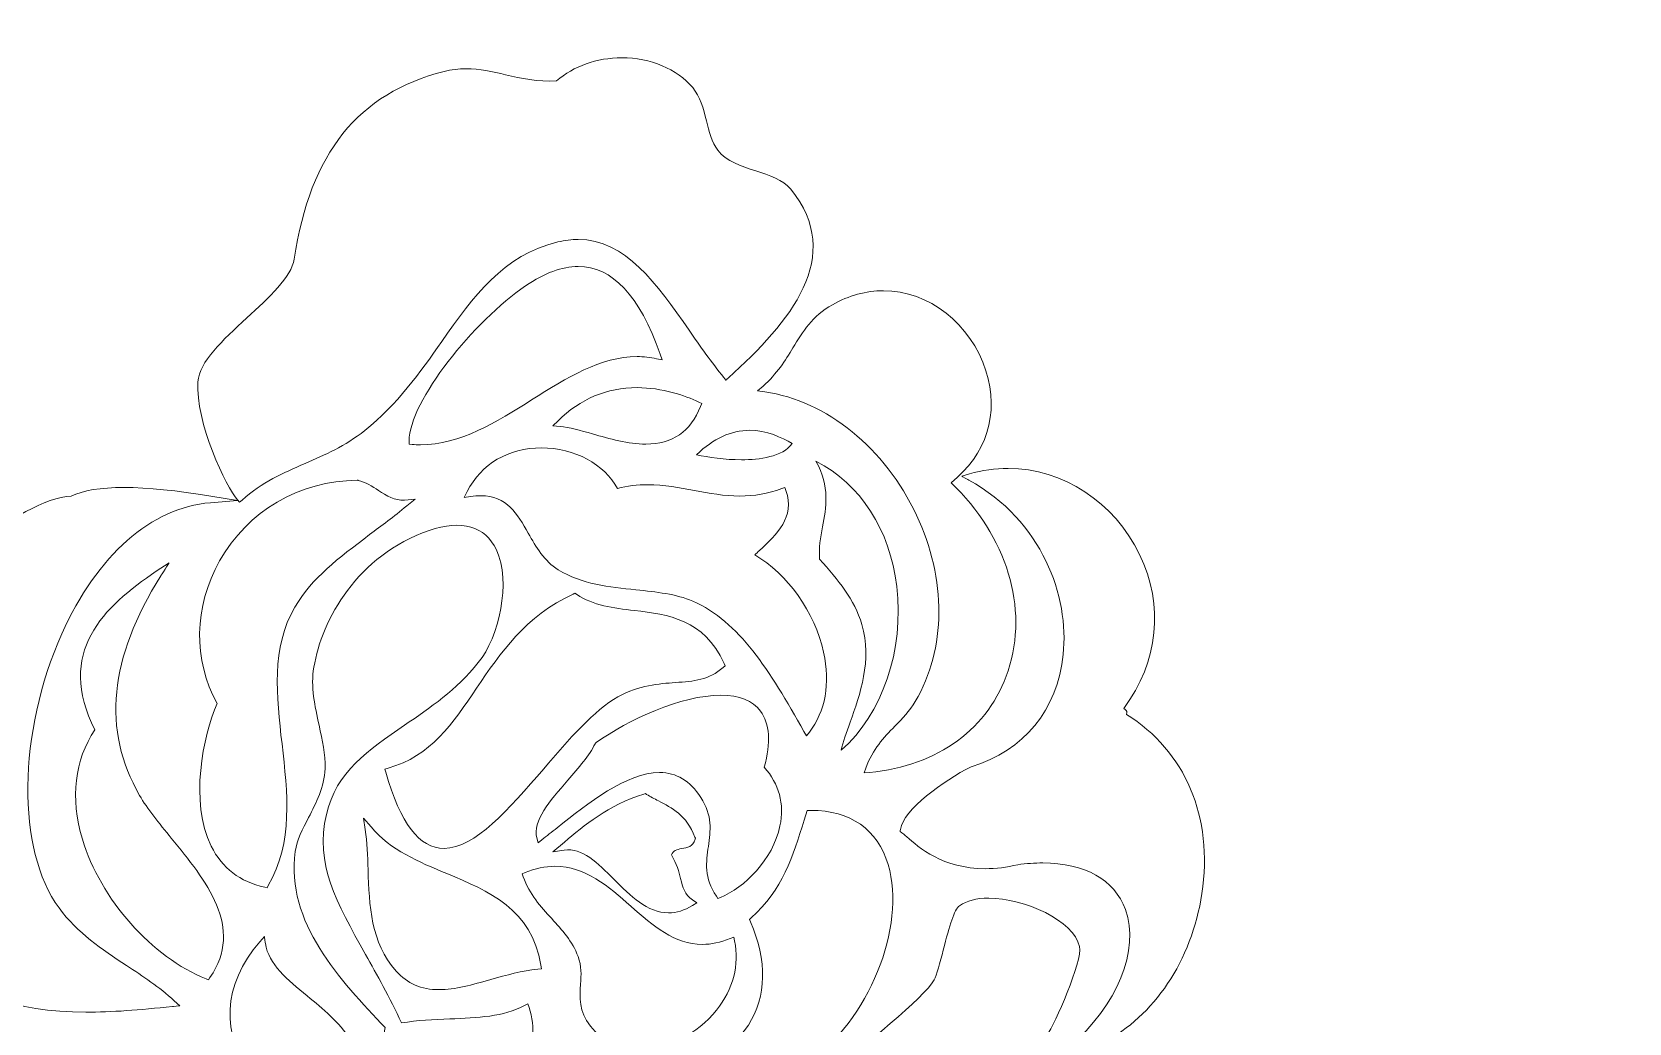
# Model space of a CAD drawing. Header units: millimetres. Extents: x -187 to 113, y -78 to 72.
# Drawn here: x -137.78 to -127.83, y -21.38 to -15.21 of the extents above; entities that cross this region are included whole.
import ezdxf

# ---------------------------------------------------------------- set-up
doc = ezdxf.new("R2010")
doc.units = ezdxf.units.MM
doc.header["$MEASUREMENT"] = 0
doc.layers.add('layer 1', color=7, linetype='Continuous')

msp = doc.modelspace()

# ---------------------------------------------------------------- linework, layer by layer
at = {"layer": 'layer 1', "color": 1, "lineweight": 35}
msp.add_open_spline([(38.43276, 72.15664), (38.43276, 72.15664), (-111.56738, 72.15664), (-111.56738, 72.15664), (-111.56738, 72.15664), (-152.98848, 72.15664), (-186.56732, 38.5779), (-186.56732, -2.84336), (-186.56732, -2.84336), (-186.56732, -44.26448), (-152.98848, -77.84336), (-111.56738, -77.84336), (-111.56738, -77.84336), (-111.56738, -77.84336), (38.43276, -77.84336), (38.43276, -77.84336), (38.43276, -77.84336), (79.85412, -77.84336), (113.43268, -44.26448), (113.43268, -2.84336), (113.43268, -2.84336), (113.43268, 38.5779), (79.85412, 72.15664), (38.43276, 72.15664)], degree=3, knots=[0, 0, 0, 0, 0.1428571, 0.1428571, 0.1428571, 0.1428572, 0.2857143, 0.2857143, 0.2857143, 0.2857143, 0.4285714, 0.4285714, 0.4285714, 0.4285714, 0.5714286, 0.5714286, 0.5714286, 0.5714286, 0.7142857, 0.7142857, 0.7142857, 0.7142857, 1, 1, 1, 1], dxfattribs=at)
msp.add_open_spline([(-181.35212, -6.19668), (-179.73306, -38.98574), (-153.05034, -66.0035), (-117.87722, -72.55)], degree=3, dxfattribs=at)
at = {"layer": 'layer 1', "color": 1, "lineweight": 9}
for points, knots in [([(-136.4832, -18.13562), (-136.4832, -18.13562), (-136.46802, -18.122), (-136.46802, -18.122), (-136.46802, -18.122), (-136.34258, -18.00964), (-136.21284, -17.9536), (-136.07546, -17.89426), (-136.07546, -17.89426), (-135.95306, -17.8414), (-135.82648, -17.78672), (-135.70386, -17.68896), (-135.70386, -17.68896), (-135.50056, -17.52674), (-135.36006, -17.32766), (-135.22422, -17.13512), (-135.22422, -17.13512), (-135.02826, -16.85738), (-134.84318, -16.59508), (-134.50082, -16.51506), (-134.50082, -16.51506), (-134.4575, -16.50496), (-134.41502, -16.49984), (-134.37452, -16.49984), (-134.37452, -16.49984), (-134.07948, -16.49984), (-133.8875, -16.7744), (-133.6842, -17.06506), (-133.6842, -17.06506), (-133.61588, -17.16274), (-133.54526, -17.26376), (-133.46826, -17.35854), (-133.46826, -17.35854), (-133.46826, -17.35854), (-133.45466, -17.37522), (-133.45466, -17.37522), (-133.45466, -17.37522), (-133.45466, -17.37522), (-133.43874, -17.36082), (-133.43874, -17.36082), (-133.43874, -17.36082), (-133.05592, -17.01466), (-132.71042, -16.60454), (-133.05092, -16.18734), (-133.05092, -16.18734), (-133.10028, -16.12688), (-133.18248, -16.10044), (-133.26956, -16.0724), (-133.26956, -16.0724), (-133.35966, -16.04336), (-133.45286, -16.01338), (-133.50586, -15.94348), (-133.50586, -15.94348), (-133.54234, -15.89532), (-133.55978, -15.8268), (-133.5766, -15.76056), (-133.5766, -15.76056), (-133.59548, -15.6862), (-133.61502, -15.60936), (-133.6618, -15.55416), (-133.6618, -15.55416), (-133.7599, -15.43814), (-133.9252, -15.36892), (-134.10392, -15.36892), (-134.10392, -15.36892), (-134.25976, -15.36892), (-134.40362, -15.4201), (-134.50984, -15.51316), (-134.50984, -15.51316), (-134.62756, -15.51972), (-134.72884, -15.49652), (-134.8265, -15.47414), (-134.8265, -15.47414), (-134.9095, -15.45508), (-134.98796, -15.43706), (-135.07312, -15.43706), (-135.07312, -15.43706), (-135.11988, -15.43706), (-135.16422, -15.44256), (-135.20866, -15.4538), (-135.20866, -15.4538), (-135.74572, -15.58934), (-136.04268, -15.96046), (-136.1432, -16.6217), (-136.1432, -16.6217), (-136.16008, -16.73222), (-136.3012, -16.86222), (-136.4377, -16.98794), (-136.4377, -16.98794), (-136.58978, -17.12798), (-136.73342, -17.26026), (-136.74254, -17.38634), (-136.74254, -17.38634), (-136.76052, -17.6344), (-136.56358, -18.04544), (-136.49678, -18.12038), (-136.49678, -18.12038), (-136.49678, -18.12038), (-136.4832, -18.13562), (-136.4832, -18.13562)], [0, 0, 0, 0, 0.0384615, 0.0384615, 0.0384615, 0.0384615, 0.0769231, 0.0769231, 0.0769231, 0.0769231, 0.1153846, 0.1153846, 0.1153846, 0.1153846, 0.1538462, 0.1538462, 0.1538462, 0.1538462, 0.1923077, 0.1923077, 0.1923077, 0.1923077, 0.2307692, 0.2307692, 0.2307692, 0.2307692, 0.2692308, 0.2692308, 0.2692308, 0.2692308, 0.3076923, 0.3076923, 0.3076923, 0.3076923, 0.3461538, 0.3461538, 0.3461538, 0.3461539, 0.3846154, 0.3846154, 0.3846154, 0.3846154, 0.4230769, 0.4230769, 0.4230769, 0.4230769, 0.4615385, 0.4615385, 0.4615385, 0.4615385, 0.5, 0.5, 0.5, 0.5, 0.5384615, 0.5384615, 0.5384615, 0.5384615, 0.5769231, 0.5769231, 0.5769231, 0.5769231, 0.6153846, 0.6153846, 0.6153846, 0.6153846, 0.6538462, 0.6538462, 0.6538462, 0.6538462, 0.6923077, 0.6923077, 0.6923077, 0.6923077, 0.7307692, 0.7307692, 0.7307692, 0.7307692, 0.7692308, 0.7692308, 0.7692308, 0.7692308, 0.8076923, 0.8076923, 0.8076923, 0.8076923, 0.8461538, 0.8461538, 0.8461538, 0.8461539, 0.8846154, 0.8846154, 0.8846154, 0.8846154, 0.9230769, 0.9230769, 0.9230769, 0.9230769, 1, 1, 1, 1]), ([(-134.37584, -16.66784), (-134.47482, -16.66784), (-134.5846, -16.7085), (-134.7022, -16.78862), (-134.7022, -16.78862), (-135.02188, -17.00636), (-135.42738, -17.50522), (-135.42738, -17.75538), (-135.42738, -17.75538), (-135.42738, -17.75538), (-135.42738, -17.77454), (-135.42738, -17.77454), (-135.42738, -17.77454), (-135.42738, -17.77454), (-135.40846, -17.77604), (-135.40846, -17.77604), (-135.40846, -17.77604), (-135.39136, -17.77744), (-135.37424, -17.77814), (-135.3573, -17.77814), (-135.3573, -17.77814), (-135.1096, -17.77812), (-134.88348, -17.63582), (-134.66478, -17.49824), (-134.66478, -17.49824), (-134.44464, -17.35974), (-134.23668, -17.22894), (-134.00814, -17.22894), (-134.00814, -17.22894), (-133.9675, -17.22894), (-133.92678, -17.23326), (-133.8871, -17.2418), (-133.8871, -17.2418), (-133.8871, -17.2418), (-133.8511, -17.24952), (-133.8511, -17.24952), (-133.8511, -17.24952), (-133.8511, -17.24952), (-133.86354, -17.21448), (-133.86354, -17.21448), (-133.86354, -17.21448), (-133.99426, -16.84664), (-134.16186, -16.66786), (-134.37584, -16.66784)], [0, 0, 0, 0, 0.0833333, 0.0833333, 0.0833333, 0.0833333, 0.1666667, 0.1666667, 0.1666667, 0.1666667, 0.25, 0.25, 0.25, 0.25, 0.3333333, 0.3333333, 0.3333333, 0.3333333, 0.4166667, 0.4166667, 0.4166667, 0.4166667, 0.5, 0.5, 0.5, 0.5, 0.5833333, 0.5833333, 0.5833333, 0.5833333, 0.6666667, 0.6666667, 0.6666667, 0.6666667, 0.75, 0.75, 0.75, 0.75, 0.8333333, 0.8333333, 0.8333333, 0.8333333, 1, 1, 1, 1]), ([(-131.69804, -19.18456), (-131.56914, -18.79382), (-131.70516, -18.34722), (-132.0532, -18.01366), (-132.0532, -18.01366), (-131.8323, -17.84104), (-131.75102, -17.5827), (-131.83574, -17.31768), (-131.83574, -17.31768), (-131.92964, -17.02374), (-132.19226, -16.81848), (-132.4743, -16.81848), (-132.4743, -16.81848), (-132.58236, -16.81846), (-132.68934, -16.84796), (-132.7923, -16.9061), (-132.7923, -16.9061), (-132.91786, -16.97698), (-132.97604, -17.07262), (-133.03762, -17.1739), (-133.03762, -17.1739), (-133.0861, -17.25362), (-133.13624, -17.33608), (-133.22388, -17.41198), (-133.22388, -17.41198), (-133.22388, -17.41198), (-133.2583, -17.44176), (-133.2583, -17.44176), (-133.2583, -17.44176), (-133.2583, -17.44176), (-133.21348, -17.44826), (-133.21348, -17.44826), (-133.21348, -17.44826), (-132.82674, -17.5045), (-132.4646, -17.79848), (-132.2684, -18.21554), (-132.2684, -18.21554), (-132.08026, -18.61542), (-132.08324, -19.0489), (-132.27634, -19.37516), (-132.27634, -19.37516), (-132.31198, -19.4355), (-132.35658, -19.48158), (-132.40384, -19.5303), (-132.40384, -19.5303), (-132.47172, -19.60034), (-132.54192, -19.6728), (-132.58294, -19.79008), (-132.58294, -19.79008), (-132.58294, -19.79008), (-132.5937, -19.82082), (-132.5937, -19.82082), (-132.5937, -19.82082), (-132.5937, -19.82082), (-132.5616, -19.81762), (-132.5616, -19.81762), (-132.5616, -19.81762), (-132.13144, -19.77494), (-131.81666, -19.5442), (-131.69804, -19.18456)], [0, 0, 0, 0, 0.0625, 0.0625, 0.0625, 0.0625, 0.125, 0.125, 0.125, 0.125, 0.1875, 0.1875, 0.1875, 0.1875, 0.25, 0.25, 0.25, 0.25, 0.3125, 0.3125, 0.3125, 0.3125, 0.375, 0.375, 0.375, 0.375, 0.4375, 0.4375, 0.4375, 0.4375, 0.5, 0.5, 0.5, 0.5, 0.5625, 0.5625, 0.5625, 0.5625, 0.625, 0.625, 0.625, 0.625, 0.6875, 0.6875, 0.6875, 0.6875, 0.75, 0.75, 0.75, 0.75, 0.8125, 0.8125, 0.8125, 0.8125, 0.875, 0.875, 0.875, 0.875, 1, 1, 1, 1]), ([(-134.00808, -17.42218), (-134.19744, -17.42218), (-134.36296, -17.49168), (-134.5, -17.62878), (-134.5, -17.62878), (-134.5, -17.62878), (-134.53204, -17.66078), (-134.53204, -17.66078), (-134.53204, -17.66078), (-134.53204, -17.66078), (-134.48714, -17.66418), (-134.48714, -17.66418), (-134.48714, -17.66418), (-134.43162, -17.66844), (-134.36076, -17.68856), (-134.28574, -17.70992), (-134.28574, -17.70992), (-134.18126, -17.73964), (-134.06282, -17.77332), (-133.95314, -17.77332), (-133.95314, -17.77332), (-133.78768, -17.7733), (-133.67632, -17.69652), (-133.61266, -17.53858), (-133.61266, -17.53858), (-133.61266, -17.53858), (-133.60522, -17.52016), (-133.60522, -17.52016), (-133.60522, -17.52016), (-133.60522, -17.52016), (-133.62312, -17.51186), (-133.62312, -17.51186), (-133.62312, -17.51186), (-133.71174, -17.47096), (-133.8505, -17.4222), (-134.00808, -17.42218)], [0, 0, 0, 0, 0.1, 0.1, 0.1, 0.1, 0.2, 0.2, 0.2, 0.2, 0.3, 0.3, 0.3, 0.3, 0.4, 0.4, 0.4, 0.4, 0.5, 0.5, 0.5, 0.5, 0.6, 0.6, 0.6, 0.6, 0.7, 0.7, 0.7, 0.7, 0.8, 0.8, 0.8, 0.8, 1, 1, 1, 1]), ([(-133.35816, -17.87102), (-133.4615, -17.87102), (-133.56446, -17.85592), (-133.63744, -17.83942), (-133.63744, -17.83942), (-133.5326, -17.73862), (-133.42196, -17.68754), (-133.3081, -17.68754), (-133.3081, -17.68754), (-133.20126, -17.68752), (-133.1079, -17.73198), (-133.04242, -17.77028), (-133.04242, -17.77028), (-133.10334, -17.853), (-133.2458, -17.87102), (-133.35816, -17.87102)], [0, 0, 0, 0, 0.2, 0.2, 0.2, 0.2, 0.4, 0.4, 0.4, 0.4, 0.6, 0.6, 0.6, 0.6, 1, 1, 1, 1]), ([(-132.95396, -19.59028), (-132.95396, -19.59028), (-132.9351, -19.56602), (-132.9351, -19.56602), (-132.9351, -19.56602), (-132.83584, -19.43824), (-132.80444, -19.26194), (-132.84662, -19.06962), (-132.84662, -19.06962), (-132.90148, -18.81916), (-133.07216, -18.57962), (-133.2758, -18.46372), (-133.2758, -18.46372), (-133.2661, -18.45452), (-133.25624, -18.44532), (-133.24646, -18.43614), (-133.24646, -18.43614), (-133.13722, -18.33412), (-133.02428, -18.22874), (-133.08096, -18.06294), (-133.08096, -18.06294), (-133.08096, -18.06294), (-133.0878, -18.043), (-133.0878, -18.043), (-133.0878, -18.043), (-133.0878, -18.043), (-133.10738, -18.05024), (-133.10738, -18.05024), (-133.10738, -18.05024), (-133.19288, -18.08178), (-133.27834, -18.09712), (-133.36884, -18.09712), (-133.36884, -18.09712), (-133.4664, -18.0971), (-133.56016, -18.07936), (-133.65088, -18.06212), (-133.65088, -18.06212), (-133.74342, -18.04458), (-133.83912, -18.02644), (-133.9406, -18.02644), (-133.9406, -18.02644), (-134.00636, -18.02642), (-134.06874, -18.03398), (-134.13078, -18.04944), (-134.13078, -18.04944), (-134.20766, -17.90002), (-134.39894, -17.797), (-134.60336, -17.797), (-134.60336, -17.797), (-134.80984, -17.797), (-134.97848, -17.89632), (-135.06602, -18.06958), (-135.06602, -18.06958), (-135.06602, -18.06958), (-135.08414, -18.1054), (-135.08414, -18.1054), (-135.08414, -18.1054), (-135.08414, -18.1054), (-135.0448, -18.0995), (-135.0448, -18.0995), (-135.0448, -18.0995), (-135.02264, -18.0962), (-135.0013, -18.09454), (-134.98146, -18.09454), (-134.98146, -18.09454), (-134.81894, -18.0945), (-134.75402, -18.20806), (-134.68534, -18.32834), (-134.68534, -18.32834), (-134.63654, -18.41368), (-134.58612, -18.50194), (-134.49878, -18.5559), (-134.49878, -18.5559), (-134.35364, -18.64548), (-134.18198, -18.66328), (-134.0159, -18.68052), (-134.0159, -18.68052), (-133.88672, -18.69388), (-133.76468, -18.70656), (-133.66134, -18.75148), (-133.66134, -18.75148), (-133.37196, -18.8773), (-133.18432, -19.18036), (-132.96904, -19.56346), (-132.96904, -19.56346), (-132.96904, -19.56346), (-132.95396, -19.59028), (-132.95396, -19.59028)], [0, 0, 0, 0, 0.0434783, 0.0434783, 0.0434783, 0.0434783, 0.0869565, 0.0869565, 0.0869565, 0.0869565, 0.1304348, 0.1304348, 0.1304348, 0.1304348, 0.173913, 0.173913, 0.173913, 0.1739131, 0.2173913, 0.2173913, 0.2173913, 0.2173913, 0.2608696, 0.2608696, 0.2608696, 0.2608696, 0.3043478, 0.3043478, 0.3043478, 0.3043478, 0.3478261, 0.3478261, 0.3478261, 0.3478261, 0.3913043, 0.3913043, 0.3913043, 0.3913044, 0.4347826, 0.4347826, 0.4347826, 0.4347826, 0.4782609, 0.4782609, 0.4782609, 0.4782609, 0.5217391, 0.5217391, 0.5217391, 0.5217391, 0.5652174, 0.5652174, 0.5652174, 0.5652174, 0.6086957, 0.6086957, 0.6086957, 0.6086957, 0.6521739, 0.6521739, 0.6521739, 0.6521739, 0.6956522, 0.6956522, 0.6956522, 0.6956522, 0.7391304, 0.7391304, 0.7391304, 0.7391304, 0.7826087, 0.7826087, 0.7826087, 0.7826087, 0.826087, 0.826087, 0.826087, 0.826087, 0.8695652, 0.8695652, 0.8695652, 0.8695652, 0.9130435, 0.9130435, 0.9130435, 0.9130435, 1, 1, 1, 1]), ([(-132.39128, -18.65952), (-132.34378, -19.0552), (-132.48184, -19.45714), (-132.7371, -19.67926), (-132.7371, -19.67926), (-132.72612, -19.62794), (-132.70504, -19.56954), (-132.68168, -19.50456), (-132.68168, -19.50456), (-132.61994, -19.33314), (-132.54314, -19.11984), (-132.6089, -18.89602), (-132.6089, -18.89602), (-132.6547, -18.7403), (-132.75494, -18.61968), (-132.872, -18.49008), (-132.872, -18.49008), (-132.87762, -18.41988), (-132.86566, -18.35622), (-132.85306, -18.28894), (-132.85306, -18.28894), (-132.83016, -18.16714), (-132.8066, -18.04162), (-132.89418, -17.87898), (-132.89418, -17.87898), (-132.6157, -18.02444), (-132.43386, -18.30512), (-132.39128, -18.65952)], [0, 0, 0, 0, 0.125, 0.125, 0.125, 0.125, 0.25, 0.25, 0.25, 0.25, 0.375, 0.375, 0.375, 0.375, 0.5, 0.5, 0.5, 0.5, 0.625, 0.625, 0.625, 0.625, 0.75, 0.75, 0.75, 0.75, 1, 1, 1, 1]), ([(-136.32652, -20.5317), (-136.32652, -20.5317), (-136.31216, -20.5348), (-136.31216, -20.5348), (-136.31216, -20.5348), (-136.31216, -20.5348), (-136.3046, -20.52202), (-136.3046, -20.52202), (-136.3046, -20.52202), (-136.14818, -20.25618), (-136.1842, -19.94302), (-136.21896, -19.64018), (-136.21896, -19.64018), (-136.25286, -19.34462), (-136.28796, -19.03902), (-136.1381, -18.78766), (-136.1381, -18.78766), (-136.02888, -18.60418), (-135.87192, -18.48632), (-135.6732, -18.33706), (-135.6732, -18.33706), (-135.59988, -18.28196), (-135.52404, -18.22502), (-135.44202, -18.1585), (-135.44202, -18.1585), (-135.44202, -18.1585), (-135.38894, -18.11554), (-135.38894, -18.11554), (-135.38894, -18.11554), (-135.38894, -18.11554), (-135.45662, -18.12168), (-135.45662, -18.12168), (-135.45662, -18.12168), (-135.5181, -18.12714), (-135.56644, -18.09546), (-135.61852, -18.06164), (-135.61852, -18.06164), (-135.65768, -18.0362), (-135.69818, -18.00992), (-135.74532, -17.99924), (-135.74532, -17.99924), (-135.74532, -17.99924), (-135.74764, -17.99872), (-135.74764, -17.99872), (-135.74764, -17.99872), (-135.74764, -17.99872), (-135.75, -17.99872), (-135.75, -17.99872), (-135.75, -17.99872), (-136.11202, -18.00232), (-136.43272, -18.19008), (-136.6078, -18.501), (-136.6078, -18.501), (-136.7683, -18.78598), (-136.77352, -19.1169), (-136.62236, -19.38842), (-136.62236, -19.38842), (-136.71072, -19.59034), (-136.7963, -20.0004), (-136.65946, -20.27646), (-136.65946, -20.27646), (-136.59206, -20.41248), (-136.48004, -20.49836), (-136.32652, -20.5317)], [0, 0, 0, 0, 0.0588235, 0.0588235, 0.0588235, 0.0588235, 0.1176471, 0.1176471, 0.1176471, 0.1176471, 0.1764706, 0.1764706, 0.1764706, 0.1764706, 0.2352941, 0.2352941, 0.2352941, 0.2352941, 0.2941176, 0.2941176, 0.2941176, 0.2941177, 0.3529412, 0.3529412, 0.3529412, 0.3529412, 0.4117647, 0.4117647, 0.4117647, 0.4117647, 0.4705882, 0.4705882, 0.4705882, 0.4705882, 0.5294118, 0.5294118, 0.5294118, 0.5294118, 0.5882353, 0.5882353, 0.5882353, 0.5882353, 0.6470588, 0.6470588, 0.6470588, 0.6470588, 0.7058824, 0.7058824, 0.7058824, 0.7058824, 0.7647059, 0.7647059, 0.7647059, 0.7647059, 0.8235294, 0.8235294, 0.8235294, 0.8235294, 0.8823529, 0.8823529, 0.8823529, 0.882353, 1, 1, 1, 1]), ([(-130.96186, -19.45592), (-130.9604, -19.45354), (-130.9595, -19.45076), (-130.95898, -19.44762), (-130.95898, -19.44762), (-130.95698, -19.43444), (-130.96496, -19.42596), (-130.97742, -19.41946), (-130.97742, -19.41946), (-130.76234, -19.1264), (-130.72638, -18.77838), (-130.8796, -18.46054), (-130.8796, -18.46054), (-131.03654, -18.13486), (-131.3577, -17.92446), (-131.69782, -17.92446), (-131.69782, -17.92446), (-131.77844, -17.92444), (-131.85942, -17.93622), (-131.93854, -17.95944), (-131.93854, -17.95944), (-131.93854, -17.95944), (-131.98636, -17.97348), (-131.98636, -17.97348), (-131.98636, -17.97348), (-131.98636, -17.97348), (-131.94262, -17.99756), (-131.94262, -17.99756), (-131.94262, -17.99756), (-131.48454, -18.25002), (-131.31748, -18.72424), (-131.35512, -19.08222), (-131.35512, -19.08222), (-131.39152, -19.42864), (-131.59898, -19.68302), (-131.92772, -19.7815), (-131.92772, -19.7815), (-132.10028, -19.86958), (-132.3512, -20.04914), (-132.36872, -20.1724), (-132.36872, -20.1724), (-132.36872, -20.1724), (-132.37056, -20.18566), (-132.37056, -20.18566), (-132.37056, -20.18566), (-132.37056, -20.18566), (-132.3594, -20.19284), (-132.3594, -20.19284), (-132.3594, -20.19284), (-132.3531, -20.1969), (-132.34222, -20.2065), (-132.32958, -20.21758), (-132.32958, -20.21758), (-132.25618, -20.2822), (-132.10336, -20.41672), (-131.83954, -20.41672), (-131.83954, -20.41672), (-131.77434, -20.41672), (-131.70584, -20.4082), (-131.63806, -20.3918), (-131.63806, -20.3918), (-131.58416, -20.38456), (-131.53188, -20.38092), (-131.48282, -20.38092), (-131.48282, -20.38092), (-131.21902, -20.3809), (-131.03608, -20.4841), (-130.96764, -20.67146), (-130.96764, -20.67146), (-130.876, -20.92228), (-131.01662, -21.26594), (-131.31744, -21.52652), (-131.31744, -21.52652), (-131.31744, -21.52652), (-131.37656, -21.57774), (-131.37656, -21.57774), (-131.37656, -21.57774), (-131.37656, -21.57774), (-131.30012, -21.56262), (-131.30012, -21.56262), (-131.30012, -21.56262), (-131.23914, -21.55056), (-131.17994, -21.53002), (-131.1227, -21.50344), (-131.1227, -21.50344), (-131.1227, -21.50344), (-131.12828, -21.51612), (-131.12828, -21.51612), (-131.12828, -21.51612), (-131.2302, -21.74836), (-131.46512, -21.78392), (-131.7139, -21.82152), (-131.7139, -21.82152), (-131.85524, -21.84292), (-132.00142, -21.86504), (-132.12622, -21.9253), (-132.12622, -21.9253), (-132.22068, -21.97098), (-132.30176, -22.04398), (-132.38018, -22.11458), (-132.38018, -22.11458), (-132.45488, -22.18186), (-132.53218, -22.25148), (-132.61958, -22.29534), (-132.61958, -22.29534), (-133.04958, -22.51148), (-133.41504, -22.51832), (-133.79796, -22.31632), (-133.79796, -22.31632), (-133.79796, -22.31632), (-133.80176, -22.31008), (-133.80176, -22.31008), (-133.80176, -22.31008), (-133.80176, -22.31008), (-133.80878, -22.31008), (-133.80878, -22.31008), (-133.80878, -22.31008), (-133.80878, -22.31008), (-133.82142, -22.3023), (-133.82142, -22.3023), (-133.82142, -22.3023), (-133.82142, -22.3023), (-133.8281, -22.3155), (-133.8281, -22.3155), (-133.8281, -22.3155), (-133.8281, -22.3155), (-133.85588, -22.33234), (-133.85588, -22.33234), (-133.85588, -22.33234), (-133.85588, -22.33234), (-133.8453, -22.33796), (-133.8453, -22.33796), (-133.8453, -22.33796), (-133.87894, -22.37492), (-133.95828, -22.45444), (-133.98526, -22.4705), (-133.98526, -22.4705), (-133.98526, -22.4705), (-133.98846, -22.46646), (-133.98846, -22.46646), (-133.98846, -22.46646), (-133.98846, -22.46646), (-134.00308, -22.47354), (-134.00308, -22.47354), (-134.00308, -22.47354), (-134.09024, -22.51566), (-134.13644, -22.51804), (-134.18532, -22.52054), (-134.18532, -22.52054), (-134.23602, -22.52306), (-134.28852, -22.52572), (-134.38298, -22.57132), (-134.38298, -22.57132), (-134.38298, -22.57132), (-134.3992, -22.57914), (-134.3992, -22.57914), (-134.3992, -22.57914), (-134.3992, -22.57914), (-134.39362, -22.59644), (-134.39362, -22.59644), (-134.39362, -22.59644), (-134.38054, -22.63696), (-134.3683, -22.676), (-134.3564, -22.71378), (-134.3564, -22.71378), (-134.28322, -22.94618), (-134.2255, -23.12978), (-134.09136, -23.32902), (-134.09136, -23.32902), (-133.82872, -23.7185), (-133.36166, -23.97018), (-132.9014, -23.97022), (-132.9014, -23.97022), (-132.69082, -23.97022), (-132.49342, -23.91842), (-132.31456, -23.81632), (-132.31456, -23.81632), (-132.07976, -23.68236), (-131.97776, -23.49168), (-131.88778, -23.32344), (-131.88778, -23.32344), (-131.82354, -23.20326), (-131.76288, -23.0898), (-131.66204, -23.00494), (-131.66204, -23.00494), (-131.62952, -22.97754), (-131.57594, -22.96556), (-131.52414, -22.954), (-131.52414, -22.954), (-131.4794, -22.944), (-131.43716, -22.93454), (-131.40606, -22.91532), (-131.40606, -22.91532), (-130.9196, -22.61322), (-130.86398, -21.96612), (-131.09128, -21.51512), (-131.09128, -21.51512), (-131.09128, -21.51512), (-131.10204, -21.49374), (-131.10204, -21.49374), (-131.10204, -21.49374), (-130.79416, -21.34066), (-130.55456, -20.98972), (-130.4914, -20.57148), (-130.4914, -20.57148), (-130.41956, -20.09594), (-130.59488, -19.68348), (-130.96186, -19.45592)], [0, 0, 0, 0, 0.0188679, 0.0188679, 0.0188679, 0.0188679, 0.0377358, 0.0377358, 0.0377358, 0.0377359, 0.0566038, 0.0566038, 0.0566038, 0.0566038, 0.0754717, 0.0754717, 0.0754717, 0.0754717, 0.0943396, 0.0943396, 0.0943396, 0.0943396, 0.1132075, 0.1132075, 0.1132075, 0.1132076, 0.1320755, 0.1320755, 0.1320755, 0.1320755, 0.1509434, 0.1509434, 0.1509434, 0.1509434, 0.1698113, 0.1698113, 0.1698113, 0.1698113, 0.1886792, 0.1886792, 0.1886792, 0.1886793, 0.2075472, 0.2075472, 0.2075472, 0.2075472, 0.2264151, 0.2264151, 0.2264151, 0.2264151, 0.245283, 0.245283, 0.245283, 0.245283, 0.2641509, 0.2641509, 0.2641509, 0.264151, 0.2830189, 0.2830189, 0.2830189, 0.2830189, 0.3018868, 0.3018868, 0.3018868, 0.3018868, 0.3207547, 0.3207547, 0.3207547, 0.3207547, 0.3396226, 0.3396226, 0.3396226, 0.3396227, 0.3584906, 0.3584906, 0.3584906, 0.3584906, 0.3773585, 0.3773585, 0.3773585, 0.3773585, 0.3962264, 0.3962264, 0.3962264, 0.3962264, 0.4150943, 0.4150943, 0.4150943, 0.4150943, 0.4339623, 0.4339623, 0.4339623, 0.4339623, 0.4528302, 0.4528302, 0.4528302, 0.4528302, 0.4716981, 0.4716981, 0.4716981, 0.4716981, 0.490566, 0.490566, 0.490566, 0.490566, 0.509434, 0.509434, 0.509434, 0.509434, 0.5283019, 0.5283019, 0.5283019, 0.5283019, 0.5471698, 0.5471698, 0.5471698, 0.5471698, 0.5660377, 0.5660377, 0.5660377, 0.5660377, 0.5849057, 0.5849057, 0.5849057, 0.5849057, 0.6037736, 0.6037736, 0.6037736, 0.6037736, 0.6226415, 0.6226415, 0.6226415, 0.6226415, 0.6415094, 0.6415094, 0.6415094, 0.6415094, 0.6603774, 0.6603774, 0.6603774, 0.6603774, 0.6792453, 0.6792453, 0.6792453, 0.6792453, 0.6981132, 0.6981132, 0.6981132, 0.6981132, 0.7169811, 0.7169811, 0.7169811, 0.7169811, 0.7358491, 0.7358491, 0.7358491, 0.7358491, 0.754717, 0.754717, 0.754717, 0.754717, 0.7735849, 0.7735849, 0.7735849, 0.7735849, 0.7924528, 0.7924528, 0.7924528, 0.7924528, 0.8113208, 0.8113208, 0.8113208, 0.8113208, 0.8301887, 0.8301887, 0.8301887, 0.8301887, 0.8490566, 0.8490566, 0.8490566, 0.8490566, 0.8679245, 0.8679245, 0.8679245, 0.8679245, 0.8867925, 0.8867925, 0.8867925, 0.8867925, 0.9056604, 0.9056604, 0.9056604, 0.9056604, 0.9245283, 0.9245283, 0.9245283, 0.9245283, 0.9433962, 0.9433962, 0.9433962, 0.9433962, 0.9622642, 0.9622642, 0.9622642, 0.9622642, 1, 1, 1, 1]), ([(-137.4405, -21.31002), (-137.27836, -21.31002), (-137.1077, -21.29582), (-136.90138, -21.27452), (-136.90138, -21.27452), (-136.90138, -21.27452), (-136.85522, -21.26976), (-136.85522, -21.26976), (-136.85522, -21.26976), (-136.85522, -21.26976), (-136.8898, -21.23842), (-136.8898, -21.23842), (-136.8898, -21.23842), (-136.98342, -21.15364), (-137.08656, -21.0855), (-137.18632, -21.01958), (-137.18632, -21.01958), (-137.34284, -20.91618), (-137.4907, -20.81848), (-137.60688, -20.66116), (-137.60688, -20.66116), (-137.87236, -20.30146), (-137.865, -19.56758), (-137.5898, -18.9541), (-137.5898, -18.9541), (-137.37024, -18.46464), (-137.0328, -18.16736), (-136.6641, -18.1385), (-136.6641, -18.1385), (-136.6641, -18.1385), (-136.496, -18.12534), (-136.496, -18.12534), (-136.496, -18.12534), (-136.496, -18.12534), (-136.66232, -18.09736), (-136.66232, -18.09736), (-136.66232, -18.09736), (-137.08452, -18.02634), (-137.38802, -18.02562), (-137.53122, -18.09742), (-137.53122, -18.09742), (-137.68864, -18.10038), (-137.92928, -18.2565), (-138.12302, -18.38212), (-138.12302, -18.38212), (-138.22326, -18.44716), (-138.30984, -18.5033), (-138.36306, -18.52438), (-138.36306, -18.52438), (-138.65516, -18.64024), (-138.67422, -18.85944), (-138.69108, -19.05284), (-138.69108, -19.05284), (-138.69784, -19.13032), (-138.70418, -19.20354), (-138.72642, -19.26838), (-138.72642, -19.26838), (-138.7596, -19.36566), (-138.83504, -19.43782), (-138.90802, -19.50762), (-138.90802, -19.50762), (-138.99278, -19.58878), (-139.07288, -19.66538), (-139.08796, -19.77654), (-139.08796, -19.77654), (-139.11622, -19.98582), (-138.9803, -20.12056), (-138.83628, -20.26324), (-138.83628, -20.26324), (-138.7775, -20.32144), (-138.71674, -20.38166), (-138.66274, -20.45026), (-138.66274, -20.45026), (-138.58862, -20.54456), (-138.53854, -20.65212), (-138.49436, -20.74706), (-138.49436, -20.74706), (-138.46136, -20.81796), (-138.4329, -20.87918), (-138.40078, -20.92016), (-138.40078, -20.92016), (-138.18866, -21.18976), (-137.89256, -21.31002), (-137.4405, -21.31002)], [0, 0, 0, 0, 0.0454545, 0.0454545, 0.0454545, 0.0454546, 0.0909091, 0.0909091, 0.0909091, 0.0909091, 0.1363636, 0.1363636, 0.1363636, 0.1363636, 0.1818182, 0.1818182, 0.1818182, 0.1818182, 0.2272727, 0.2272727, 0.2272727, 0.2272727, 0.2727273, 0.2727273, 0.2727273, 0.2727273, 0.3181818, 0.3181818, 0.3181818, 0.3181818, 0.3636364, 0.3636364, 0.3636364, 0.3636364, 0.4090909, 0.4090909, 0.4090909, 0.4090909, 0.4545455, 0.4545455, 0.4545455, 0.4545455, 0.5, 0.5, 0.5, 0.5, 0.5454545, 0.5454545, 0.5454545, 0.5454546, 0.5909091, 0.5909091, 0.5909091, 0.5909091, 0.6363636, 0.6363636, 0.6363636, 0.6363636, 0.6818182, 0.6818182, 0.6818182, 0.6818182, 0.7272727, 0.7272727, 0.7272727, 0.7272727, 0.7727273, 0.7727273, 0.7727273, 0.7727273, 0.8181818, 0.8181818, 0.8181818, 0.8181818, 0.8636364, 0.8636364, 0.8636364, 0.8636364, 0.9090909, 0.9090909, 0.9090909, 0.9090909, 1, 1, 1, 1]), ([(-135.52236, -21.69384), (-135.5048, -21.7338), (-135.48662, -21.77514), (-135.47292, -21.82046), (-135.47292, -21.82046), (-135.47292, -21.82046), (-135.47106, -21.82662), (-135.47106, -21.82662), (-135.47106, -21.82662), (-135.47106, -21.82662), (-135.46604, -21.83066), (-135.46604, -21.83066), (-135.46604, -21.83066), (-135.39512, -21.88772), (-135.30742, -21.91792), (-135.21244, -21.91792), (-135.21244, -21.91792), (-135.03722, -21.91792), (-134.84796, -21.81442), (-134.74146, -21.66038), (-134.74146, -21.66038), (-134.65754, -21.53896), (-134.63598, -21.40378), (-134.68074, -21.2797), (-134.68074, -21.2797), (-134.68074, -21.2797), (-134.68878, -21.2573), (-134.68878, -21.2573), (-134.68878, -21.2573), (-134.68878, -21.2573), (-134.70964, -21.26854), (-134.70964, -21.26854), (-134.70964, -21.26854), (-134.83826, -21.33814), (-135.00146, -21.3446), (-135.17422, -21.35148), (-135.17422, -21.35148), (-135.27418, -21.35542), (-135.3774, -21.35956), (-135.47456, -21.37694), (-135.47456, -21.37694), (-135.54946, -21.21686), (-135.62842, -21.07592), (-135.69832, -20.95116), (-135.69832, -20.95116), (-135.88204, -20.62318), (-136.01478, -20.38622), (-135.9427, -20.0788), (-135.9427, -20.0788), (-135.88048, -19.81294), (-135.68386, -19.67892), (-135.45616, -19.52376), (-135.45616, -19.52376), (-135.29738, -19.41548), (-135.13314, -19.30356), (-134.99658, -19.13394), (-134.99658, -19.13394), (-134.86738, -18.97374), (-134.79028, -18.63174), (-134.88446, -18.43092), (-134.88446, -18.43092), (-134.95292, -18.28498), (-135.10068, -18.24116), (-135.30242, -18.31102), (-135.30242, -18.31102), (-135.75188, -18.46646), (-135.97026, -18.86664), (-136.0207, -19.16212), (-136.0207, -19.16212), (-136.04148, -19.28434), (-136.0144, -19.40578), (-135.98816, -19.52324), (-135.98816, -19.52324), (-135.96724, -19.6171), (-135.94746, -19.70576), (-135.95094, -19.79298), (-135.95094, -19.79298), (-135.95588, -19.90994), (-136.00536, -20.00538), (-136.05322, -20.09758), (-136.05322, -20.09758), (-136.09064, -20.1697), (-136.12592, -20.23778), (-136.13608, -20.31004), (-136.13608, -20.31004), (-136.19844, -20.7494), (-135.85586, -21.113), (-135.57644, -21.4059), (-135.57644, -21.4059), (-135.59992, -21.51718), (-135.56222, -21.60308), (-135.52236, -21.69384)], [0, 0, 0, 0, 0.0416667, 0.0416667, 0.0416667, 0.0416667, 0.0833333, 0.0833333, 0.0833333, 0.0833333, 0.125, 0.125, 0.125, 0.125, 0.1666667, 0.1666667, 0.1666667, 0.1666667, 0.2083333, 0.2083333, 0.2083333, 0.2083333, 0.25, 0.25, 0.25, 0.25, 0.2916667, 0.2916667, 0.2916667, 0.2916667, 0.3333333, 0.3333333, 0.3333333, 0.3333333, 0.375, 0.375, 0.375, 0.375, 0.4166667, 0.4166667, 0.4166667, 0.4166667, 0.4583333, 0.4583333, 0.4583333, 0.4583333, 0.5, 0.5, 0.5, 0.5, 0.5416667, 0.5416667, 0.5416667, 0.5416667, 0.5833333, 0.5833333, 0.5833333, 0.5833333, 0.625, 0.625, 0.625, 0.625, 0.6666667, 0.6666667, 0.6666667, 0.6666667, 0.7083333, 0.7083333, 0.7083333, 0.7083333, 0.75, 0.75, 0.75, 0.75, 0.7916667, 0.7916667, 0.7916667, 0.7916667, 0.8333333, 0.8333333, 0.8333333, 0.8333333, 0.875, 0.875, 0.875, 0.875, 0.9166667, 0.9166667, 0.9166667, 0.9166667, 1, 1, 1, 1]), ([(-137.4616, -20.23254), (-137.35048, -20.60588), (-137.02658, -20.97146), (-136.69146, -21.10186), (-136.69146, -21.10186), (-136.69146, -21.10186), (-136.67654, -21.10766), (-136.67654, -21.10766), (-136.67654, -21.10766), (-136.67654, -21.10766), (-136.66736, -21.09438), (-136.66736, -21.09438), (-136.66736, -21.09438), (-136.45148, -20.78358), (-136.6941, -20.48766), (-136.90818, -20.22662), (-136.90818, -20.22662), (-136.98504, -20.1329), (-137.05758, -20.04438), (-137.10598, -19.95996), (-137.10598, -19.95996), (-137.33936, -19.55264), (-137.29596, -19.10576), (-136.97324, -18.5939), (-136.97324, -18.5939), (-136.97324, -18.5939), (-136.92146, -18.51174), (-136.92146, -18.51174), (-136.92146, -18.51174), (-136.92146, -18.51174), (-137.00182, -18.56542), (-137.00182, -18.56542), (-137.00182, -18.56542), (-137.32914, -18.78418), (-137.62962, -19.07238), (-137.3836, -19.55254), (-137.3836, -19.55254), (-137.5111, -19.74082), (-137.5381, -19.9756), (-137.4616, -20.23254)], [0, 0, 0, 0, 0.0909091, 0.0909091, 0.0909091, 0.0909091, 0.1818182, 0.1818182, 0.1818182, 0.1818182, 0.2727273, 0.2727273, 0.2727273, 0.2727273, 0.3636364, 0.3636364, 0.3636364, 0.3636364, 0.4545455, 0.4545455, 0.4545455, 0.4545455, 0.5454545, 0.5454545, 0.5454545, 0.5454546, 0.6363636, 0.6363636, 0.6363636, 0.6363636, 0.7272727, 0.7272727, 0.7272727, 0.7272727, 0.8181818, 0.8181818, 0.8181818, 0.8181818, 1, 1, 1, 1]), ([(-135.5578, -19.79058), (-135.5578, -19.79058), (-135.57772, -19.79618), (-135.57772, -19.79618), (-135.57772, -19.79618), (-135.57772, -19.79618), (-135.57206, -19.81626), (-135.57206, -19.81626), (-135.57206, -19.81626), (-135.48224, -20.1349), (-135.36382, -20.28982), (-135.20992, -20.28988), (-135.20992, -20.28988), (-135.01696, -20.28988), (-134.80932, -20.04906), (-134.58956, -19.79408), (-134.58956, -19.79408), (-134.43414, -19.61372), (-134.2734, -19.42726), (-134.12768, -19.34746), (-134.12768, -19.34746), (-133.99306, -19.2737), (-133.87406, -19.26522), (-133.769, -19.25772), (-133.769, -19.25772), (-133.65644, -19.24968), (-133.55926, -19.2428), (-133.47132, -19.16328), (-133.47132, -19.16328), (-133.47132, -19.16328), (-133.45996, -19.15302), (-133.45996, -19.15302), (-133.45996, -19.15302), (-133.45996, -19.15302), (-133.4664, -19.13906), (-133.4664, -19.13906), (-133.4664, -19.13906), (-133.59454, -18.8612), (-133.81344, -18.835), (-134.02516, -18.80964), (-134.02516, -18.80964), (-134.15632, -18.79392), (-134.2802, -18.7791), (-134.38548, -18.70856), (-134.38548, -18.70856), (-134.38548, -18.70856), (-134.39492, -18.70222), (-134.39492, -18.70222), (-134.39492, -18.70222), (-134.39492, -18.70222), (-134.40526, -18.70698), (-134.40526, -18.70698), (-134.40526, -18.70698), (-134.70406, -18.84436), (-134.85838, -19.07274), (-135.00758, -19.2936), (-135.00758, -19.2936), (-135.15446, -19.51108), (-135.29322, -19.71648), (-135.5578, -19.79058)], [0, 0, 0, 0, 0.0625, 0.0625, 0.0625, 0.0625, 0.125, 0.125, 0.125, 0.125, 0.1875, 0.1875, 0.1875, 0.1875, 0.25, 0.25, 0.25, 0.25, 0.3125, 0.3125, 0.3125, 0.3125, 0.375, 0.375, 0.375, 0.375, 0.4375, 0.4375, 0.4375, 0.4375, 0.5, 0.5, 0.5, 0.5, 0.5625, 0.5625, 0.5625, 0.5625, 0.625, 0.625, 0.625, 0.625, 0.6875, 0.6875, 0.6875, 0.6875, 0.75, 0.75, 0.75, 0.75, 0.8125, 0.8125, 0.8125, 0.8125, 0.875, 0.875, 0.875, 0.875, 1, 1, 1, 1]), ([(-133.11872, -20.15064), (-133.0899, -20.014), (-133.1238, -19.88796), (-133.21666, -19.78542), (-133.21666, -19.78542), (-133.17466, -19.63038), (-133.18226, -19.51302), (-133.23932, -19.4364), (-133.23932, -19.4364), (-133.28852, -19.3703), (-133.37186, -19.33682), (-133.48698, -19.33682), (-133.48698, -19.33682), (-133.73432, -19.3368), (-134.0626, -19.48964), (-134.263, -19.6316), (-134.263, -19.6316), (-134.263, -19.6316), (-134.26732, -19.63468), (-134.26732, -19.63468), (-134.26732, -19.63468), (-134.26732, -19.63468), (-134.26966, -19.6395), (-134.26966, -19.6395), (-134.26966, -19.6395), (-134.30352, -19.70978), (-134.37266, -19.78922), (-134.43948, -19.866), (-134.43948, -19.866), (-134.55284, -19.99622), (-134.65998, -20.11928), (-134.63272, -20.22472), (-134.63272, -20.22472), (-134.63272, -20.22472), (-134.62498, -20.25468), (-134.62498, -20.25468), (-134.62498, -20.25468), (-134.62498, -20.25468), (-134.60056, -20.23598), (-134.60056, -20.23598), (-134.60056, -20.23598), (-134.57114, -20.2135), (-134.53968, -20.1885), (-134.50652, -20.16214), (-134.50652, -20.16214), (-134.31368, -20.00888), (-134.07372, -19.81818), (-133.86812, -19.81818), (-133.86812, -19.81818), (-133.76278, -19.81816), (-133.67878, -19.8687), (-133.61138, -19.97266), (-133.61138, -19.97266), (-133.53736, -20.08702), (-133.55056, -20.17952), (-133.56448, -20.27738), (-133.56448, -20.27738), (-133.57826, -20.37412), (-133.59256, -20.47418), (-133.51406, -20.5885), (-133.51406, -20.5885), (-133.51406, -20.5885), (-133.5047, -20.6021), (-133.5047, -20.6021), (-133.5047, -20.6021), (-133.5047, -20.6021), (-133.48952, -20.59588), (-133.48952, -20.59588), (-133.48952, -20.59588), (-133.339, -20.53446), (-133.16334, -20.3618), (-133.11872, -20.15064)], [0, 0, 0, 0, 0.0526316, 0.0526316, 0.0526316, 0.0526316, 0.1052632, 0.1052632, 0.1052632, 0.1052632, 0.1578947, 0.1578947, 0.1578947, 0.1578947, 0.2105263, 0.2105263, 0.2105263, 0.2105263, 0.2631579, 0.2631579, 0.2631579, 0.2631579, 0.3157895, 0.3157895, 0.3157895, 0.3157895, 0.3684211, 0.3684211, 0.3684211, 0.3684211, 0.4210526, 0.4210526, 0.4210526, 0.4210526, 0.4736842, 0.4736842, 0.4736842, 0.4736842, 0.5263158, 0.5263158, 0.5263158, 0.5263158, 0.5789474, 0.5789474, 0.5789474, 0.5789474, 0.6315789, 0.6315789, 0.6315789, 0.631579, 0.6842105, 0.6842105, 0.6842105, 0.6842105, 0.7368421, 0.7368421, 0.7368421, 0.7368421, 0.7894737, 0.7894737, 0.7894737, 0.7894737, 0.8421053, 0.8421053, 0.8421053, 0.8421053, 0.8947368, 0.8947368, 0.8947368, 0.8947369, 1, 1, 1, 1]), ([(-133.72912, -20.29174), (-133.69764, -20.2861), (-133.65842, -20.27916), (-133.64682, -20.233), (-133.64682, -20.233), (-133.64682, -20.233), (-133.6452, -20.22646), (-133.6452, -20.22646), (-133.6452, -20.22646), (-133.6452, -20.22646), (-133.64768, -20.22018), (-133.64768, -20.22018), (-133.64768, -20.22018), (-133.70232, -20.0824), (-133.7903, -20.03758), (-133.8754, -19.9942), (-133.8754, -19.9942), (-133.89982, -19.98174), (-133.92506, -19.96886), (-133.94872, -19.954), (-133.94872, -19.954), (-133.94872, -19.954), (-133.95664, -19.94898), (-133.95664, -19.94898), (-133.95664, -19.94898), (-133.95664, -19.94898), (-133.9656, -19.95182), (-133.9656, -19.95182), (-133.9656, -19.95182), (-134.18776, -20.02178), (-134.3393, -20.14876), (-134.46106, -20.25076), (-134.46106, -20.25076), (-134.46106, -20.25076), (-134.53356, -20.31136), (-134.53356, -20.31136), (-134.53356, -20.31136), (-134.53356, -20.31136), (-134.46118, -20.30078), (-134.46118, -20.30078), (-134.46118, -20.30078), (-134.34996, -20.2845), (-134.25406, -20.38082), (-134.15178, -20.4832), (-134.15178, -20.4832), (-134.04956, -20.58554), (-133.94384, -20.69134), (-133.8122, -20.69134), (-133.8122, -20.69134), (-133.76322, -20.69134), (-133.71314, -20.67618), (-133.66336, -20.64624), (-133.66336, -20.64624), (-133.66336, -20.64624), (-133.636, -20.62976), (-133.636, -20.62976), (-133.636, -20.62976), (-133.636, -20.62976), (-133.66214, -20.61136), (-133.66214, -20.61136), (-133.66214, -20.61136), (-133.71366, -20.57524), (-133.72354, -20.53464), (-133.73724, -20.47852), (-133.73724, -20.47852), (-133.74786, -20.43492), (-133.7599, -20.38578), (-133.79474, -20.33046), (-133.79474, -20.33046), (-133.78378, -20.30288), (-133.7621, -20.2976), (-133.72912, -20.29174)], [0, 0, 0, 0, 0.0526316, 0.0526316, 0.0526316, 0.0526316, 0.1052632, 0.1052632, 0.1052632, 0.1052632, 0.1578947, 0.1578947, 0.1578947, 0.1578947, 0.2105263, 0.2105263, 0.2105263, 0.2105263, 0.2631579, 0.2631579, 0.2631579, 0.2631579, 0.3157895, 0.3157895, 0.3157895, 0.3157895, 0.3684211, 0.3684211, 0.3684211, 0.3684211, 0.4210526, 0.4210526, 0.4210526, 0.4210526, 0.4736842, 0.4736842, 0.4736842, 0.4736842, 0.5263158, 0.5263158, 0.5263158, 0.5263158, 0.5789474, 0.5789474, 0.5789474, 0.5789474, 0.6315789, 0.6315789, 0.6315789, 0.631579, 0.6842105, 0.6842105, 0.6842105, 0.6842105, 0.7368421, 0.7368421, 0.7368421, 0.7368421, 0.7894737, 0.7894737, 0.7894737, 0.7894737, 0.8421053, 0.8421053, 0.8421053, 0.8421053, 0.8947368, 0.8947368, 0.8947368, 0.8947369, 1, 1, 1, 1]), ([(-132.92528, -20.05344), (-132.92528, -20.05344), (-132.94872, -20.05366), (-132.94872, -20.05366), (-132.94872, -20.05366), (-132.94872, -20.05366), (-132.96774, -20.11426), (-132.96774, -20.11426), (-132.96774, -20.11426), (-133.03768, -20.33836), (-133.10372, -20.55002), (-133.29738, -20.72302), (-133.29738, -20.72302), (-133.29738, -20.72302), (-133.30862, -20.73308), (-133.30862, -20.73308), (-133.30862, -20.73308), (-133.30862, -20.73308), (-133.30254, -20.74696), (-133.30254, -20.74696), (-133.30254, -20.74696), (-133.19642, -20.9894), (-133.20088, -21.21168), (-133.31544, -21.38984), (-133.31544, -21.38984), (-133.4427, -21.58774), (-133.69736, -21.7107), (-133.98, -21.71072), (-133.98, -21.71072), (-134.16154, -21.71072), (-134.33362, -21.66044), (-134.47774, -21.56526), (-134.47774, -21.56526), (-134.47774, -21.56526), (-134.50172, -21.54944), (-134.50172, -21.54944), (-134.50172, -21.54944), (-134.50172, -21.54944), (-134.5088, -21.57746), (-134.5088, -21.57746), (-134.5088, -21.57746), (-134.59766, -21.92864), (-134.91428, -22.08586), (-135.18866, -22.08588), (-135.18866, -22.08588), (-135.36032, -22.08588), (-135.51624, -22.02498), (-135.61626, -21.91878), (-135.61626, -21.91878), (-135.67598, -21.85532), (-135.69444, -21.77892), (-135.71408, -21.69808), (-135.71408, -21.69808), (-135.73128, -21.62688), (-135.7491, -21.55324), (-135.79514, -21.47964), (-135.79514, -21.47964), (-135.8628, -21.37148), (-135.96392, -21.28878), (-136.06176, -21.20876), (-136.06176, -21.20876), (-136.18576, -21.1074), (-136.30288, -21.01162), (-136.32208, -20.88204), (-136.32208, -20.88204), (-136.32208, -20.88204), (-136.32864, -20.83782), (-136.32864, -20.83782), (-136.32864, -20.83782), (-136.32864, -20.83782), (-136.35776, -20.87142), (-136.35776, -20.87142), (-136.35776, -20.87142), (-136.58836, -21.1375), (-136.60418, -21.45184), (-136.40016, -21.71228), (-136.40016, -21.71228), (-136.31624, -21.81938), (-136.1874, -21.86492), (-136.05102, -21.91316), (-136.05102, -21.91316), (-135.95398, -21.94746), (-135.85364, -21.9829), (-135.76582, -22.0427), (-135.76582, -22.0427), (-135.6819, -22.09994), (-135.61076, -22.15814), (-135.54792, -22.2095), (-135.54792, -22.2095), (-135.45726, -22.2836), (-135.37896, -22.34768), (-135.295, -22.3825), (-135.295, -22.3825), (-135.295, -22.3825), (-135.28816, -22.3853), (-135.28816, -22.3853), (-135.28816, -22.3853), (-135.28816, -22.3853), (-135.28112, -22.38306), (-135.28112, -22.38306), (-135.28112, -22.38306), (-135.22752, -22.36604), (-135.16574, -22.35778), (-135.0922, -22.35778), (-135.0922, -22.35778), (-134.95314, -22.35776), (-134.79918, -22.38758), (-134.65022, -22.41642), (-134.65022, -22.41642), (-134.51628, -22.44232), (-134.38984, -22.46678), (-134.28652, -22.46678), (-134.28652, -22.46678), (-134.2553, -22.46678), (-134.2281, -22.46464), (-134.2033, -22.46016), (-134.2033, -22.46016), (-133.96862, -22.41778), (-133.8192, -22.24172), (-133.6747, -22.07144), (-133.6747, -22.07144), (-133.5926, -21.97476), (-133.51508, -21.88344), (-133.42648, -21.8227), (-133.42648, -21.8227), (-133.37276, -21.78588), (-133.29534, -21.7619), (-133.21332, -21.73644), (-133.21332, -21.73644), (-133.12116, -21.70788), (-133.02602, -21.67834), (-132.9501, -21.62686), (-132.9501, -21.62686), (-132.56892, -21.3684), (-132.32822, -20.77894), (-132.44508, -20.39004), (-132.44508, -20.39004), (-132.5103, -20.17298), (-132.68088, -20.05344), (-132.92528, -20.05344)], [0, 0, 0, 0, 0.0277778, 0.0277778, 0.0277778, 0.0277778, 0.0555556, 0.0555556, 0.0555556, 0.0555556, 0.0833333, 0.0833333, 0.0833333, 0.0833333, 0.1111111, 0.1111111, 0.1111111, 0.1111111, 0.1388889, 0.1388889, 0.1388889, 0.1388889, 0.1666667, 0.1666667, 0.1666667, 0.1666667, 0.1944444, 0.1944444, 0.1944444, 0.1944445, 0.2222222, 0.2222222, 0.2222222, 0.2222222, 0.25, 0.25, 0.25, 0.25, 0.2777778, 0.2777778, 0.2777778, 0.2777778, 0.3055556, 0.3055556, 0.3055556, 0.3055556, 0.3333333, 0.3333333, 0.3333333, 0.3333333, 0.3611111, 0.3611111, 0.3611111, 0.3611111, 0.3888889, 0.3888889, 0.3888889, 0.3888889, 0.4166667, 0.4166667, 0.4166667, 0.4166667, 0.4444444, 0.4444444, 0.4444444, 0.4444445, 0.4722222, 0.4722222, 0.4722222, 0.4722222, 0.5, 0.5, 0.5, 0.5, 0.5277778, 0.5277778, 0.5277778, 0.5277778, 0.5555556, 0.5555556, 0.5555556, 0.5555556, 0.5833333, 0.5833333, 0.5833333, 0.5833333, 0.6111111, 0.6111111, 0.6111111, 0.6111111, 0.6388889, 0.6388889, 0.6388889, 0.6388889, 0.6666667, 0.6666667, 0.6666667, 0.6666667, 0.6944444, 0.6944444, 0.6944444, 0.6944445, 0.7222222, 0.7222222, 0.7222222, 0.7222222, 0.75, 0.75, 0.75, 0.75, 0.7777778, 0.7777778, 0.7777778, 0.7777778, 0.8055556, 0.8055556, 0.8055556, 0.8055556, 0.8333333, 0.8333333, 0.8333333, 0.8333333, 0.8611111, 0.8611111, 0.8611111, 0.8611111, 0.8888889, 0.8888889, 0.8888889, 0.8888889, 0.9166667, 0.9166667, 0.9166667, 0.9166667, 0.9444444, 0.9444444, 0.9444444, 0.9444445, 1, 1, 1, 1]), ([(-134.60394, -21.03912), (-134.60394, -21.03912), (-134.60744, -21.01734), (-134.60744, -21.01734), (-134.60744, -21.01734), (-134.6638, -20.6671), (-134.9327, -20.55522), (-135.19268, -20.447), (-135.19268, -20.447), (-135.36564, -20.37504), (-135.5445, -20.3006), (-135.66472, -20.1567), (-135.66472, -20.1567), (-135.66472, -20.1567), (-135.7111, -20.10114), (-135.7111, -20.10114), (-135.7111, -20.10114), (-135.7111, -20.10114), (-135.70066, -20.1731), (-135.70066, -20.1731), (-135.70066, -20.1731), (-135.68906, -20.253), (-135.68614, -20.3358), (-135.68306, -20.42342), (-135.68306, -20.42342), (-135.6753, -20.64552), (-135.66724, -20.87512), (-135.5086, -21.05352), (-135.5086, -21.05352), (-135.43914, -21.13158), (-135.35186, -21.16956), (-135.24178, -21.16956), (-135.24178, -21.16956), (-135.1407, -21.16956), (-135.03294, -21.13894), (-134.91892, -21.1066), (-134.91892, -21.1066), (-134.82288, -21.0793), (-134.72362, -21.05114), (-134.62566, -21.04132), (-134.62566, -21.04132), (-134.62566, -21.04132), (-134.60394, -21.03912), (-134.60394, -21.03912)], [0, 0, 0, 0, 0.0833333, 0.0833333, 0.0833333, 0.0833333, 0.1666667, 0.1666667, 0.1666667, 0.1666667, 0.25, 0.25, 0.25, 0.25, 0.3333333, 0.3333333, 0.3333333, 0.3333333, 0.4166667, 0.4166667, 0.4166667, 0.4166667, 0.5, 0.5, 0.5, 0.5, 0.5833333, 0.5833333, 0.5833333, 0.5833333, 0.6666667, 0.6666667, 0.6666667, 0.6666667, 0.75, 0.75, 0.75, 0.75, 0.8333333, 0.8333333, 0.8333333, 0.8333333, 1, 1, 1, 1]), ([(-134.29856, -21.39686), (-134.22466, -21.4928), (-134.1189, -21.54352), (-133.9927, -21.54352), (-133.9927, -21.54352), (-133.82128, -21.54352), (-133.63326, -21.44666), (-133.5136, -21.29678), (-133.5136, -21.29678), (-133.40976, -21.16682), (-133.36988, -21.014), (-133.40124, -20.8666), (-133.40124, -20.8666), (-133.40124, -20.8666), (-133.40632, -20.8426), (-133.40632, -20.8426), (-133.40632, -20.8426), (-133.40632, -20.8426), (-133.42884, -20.8517), (-133.42884, -20.8517), (-133.42884, -20.8517), (-133.48906, -20.87594), (-133.5456, -20.8878), (-133.60158, -20.8878), (-133.60158, -20.8878), (-133.77598, -20.88778), (-133.90776, -20.77212), (-134.0473, -20.64964), (-134.0473, -20.64964), (-134.18636, -20.52766), (-134.33008, -20.40156), (-134.51952, -20.40156), (-134.51952, -20.40156), (-134.57954, -20.40154), (-134.64224, -20.4145), (-134.70596, -20.44004), (-134.70596, -20.44004), (-134.70596, -20.44004), (-134.72456, -20.44752), (-134.72456, -20.44752), (-134.72456, -20.44752), (-134.72456, -20.44752), (-134.71766, -20.46648), (-134.71766, -20.46648), (-134.71766, -20.46648), (-134.67748, -20.57678), (-134.60756, -20.65314), (-134.53984, -20.72692), (-134.53984, -20.72692), (-134.47396, -20.79874), (-134.41182, -20.86656), (-134.37508, -20.96364), (-134.37508, -20.96364), (-134.3526, -21.02296), (-134.3563, -21.07766), (-134.36022, -21.13552), (-134.36022, -21.13552), (-134.36574, -21.2176), (-134.37148, -21.30248), (-134.29856, -21.39686)], [0, 0, 0, 0, 0.0625, 0.0625, 0.0625, 0.0625, 0.125, 0.125, 0.125, 0.125, 0.1875, 0.1875, 0.1875, 0.1875, 0.25, 0.25, 0.25, 0.25, 0.3125, 0.3125, 0.3125, 0.3125, 0.375, 0.375, 0.375, 0.375, 0.4375, 0.4375, 0.4375, 0.4375, 0.5, 0.5, 0.5, 0.5, 0.5625, 0.5625, 0.5625, 0.5625, 0.625, 0.625, 0.625, 0.625, 0.6875, 0.6875, 0.6875, 0.6875, 0.75, 0.75, 0.75, 0.75, 0.8125, 0.8125, 0.8125, 0.8125, 0.875, 0.875, 0.875, 0.875, 1, 1, 1, 1]), ([(-132.38826, -21.91038), (-132.26644, -21.85014), (-132.14194, -21.81142), (-132.02152, -21.77396), (-132.02152, -21.77396), (-131.7988, -21.70474), (-131.58846, -21.63932), (-131.453, -21.44972), (-131.453, -21.44972), (-131.4105, -21.39028), (-131.23314, -20.99032), (-131.25344, -20.90114), (-131.25344, -20.90114), (-131.29032, -20.73872), (-131.5952, -20.59962), (-131.81898, -20.59962), (-131.81898, -20.59962), (-131.89538, -20.59962), (-131.9562, -20.61548), (-131.9997, -20.64676), (-131.9997, -20.64676), (-132.03474, -20.67202), (-132.06174, -20.76788), (-132.10202, -20.92268), (-132.10202, -20.92268), (-132.12222, -21.00046), (-132.14314, -21.08088), (-132.15928, -21.10936), (-132.15928, -21.10936), (-132.2243, -21.2245), (-132.5783, -21.50468), (-132.89064, -21.7519), (-132.89064, -21.7519), (-133.30422, -22.0792), (-133.41488, -22.17408), (-133.40596, -22.21776), (-133.40596, -22.21776), (-133.39678, -22.26284), (-133.3652, -22.31652), (-133.26684, -22.31656), (-133.26684, -22.31656), (-133.05492, -22.31656), (-132.641, -22.06348), (-132.46428, -21.9554), (-132.46428, -21.9554), (-132.42866, -21.93366), (-132.4006, -21.91648), (-132.39024, -21.91134), (-132.39024, -21.91134), (-132.38966, -21.91104), (-132.389, -21.91074), (-132.38826, -21.91038)], [0, 0, 0, 0, 0.0714286, 0.0714286, 0.0714286, 0.0714286, 0.1428571, 0.1428571, 0.1428571, 0.1428572, 0.2142857, 0.2142857, 0.2142857, 0.2142857, 0.2857143, 0.2857143, 0.2857143, 0.2857143, 0.3571429, 0.3571429, 0.3571429, 0.3571429, 0.4285714, 0.4285714, 0.4285714, 0.4285714, 0.5, 0.5, 0.5, 0.5, 0.5714286, 0.5714286, 0.5714286, 0.5714286, 0.6428571, 0.6428571, 0.6428571, 0.6428572, 0.7142857, 0.7142857, 0.7142857, 0.7142857, 0.7857143, 0.7857143, 0.7857143, 0.7857143, 0.8571429, 0.8571429, 0.8571429, 0.8571429, 1, 1, 1, 1])]:
    msp.add_open_spline(points, degree=3, knots=knots, dxfattribs=at)

doc.saveas('drawing.dxf')
